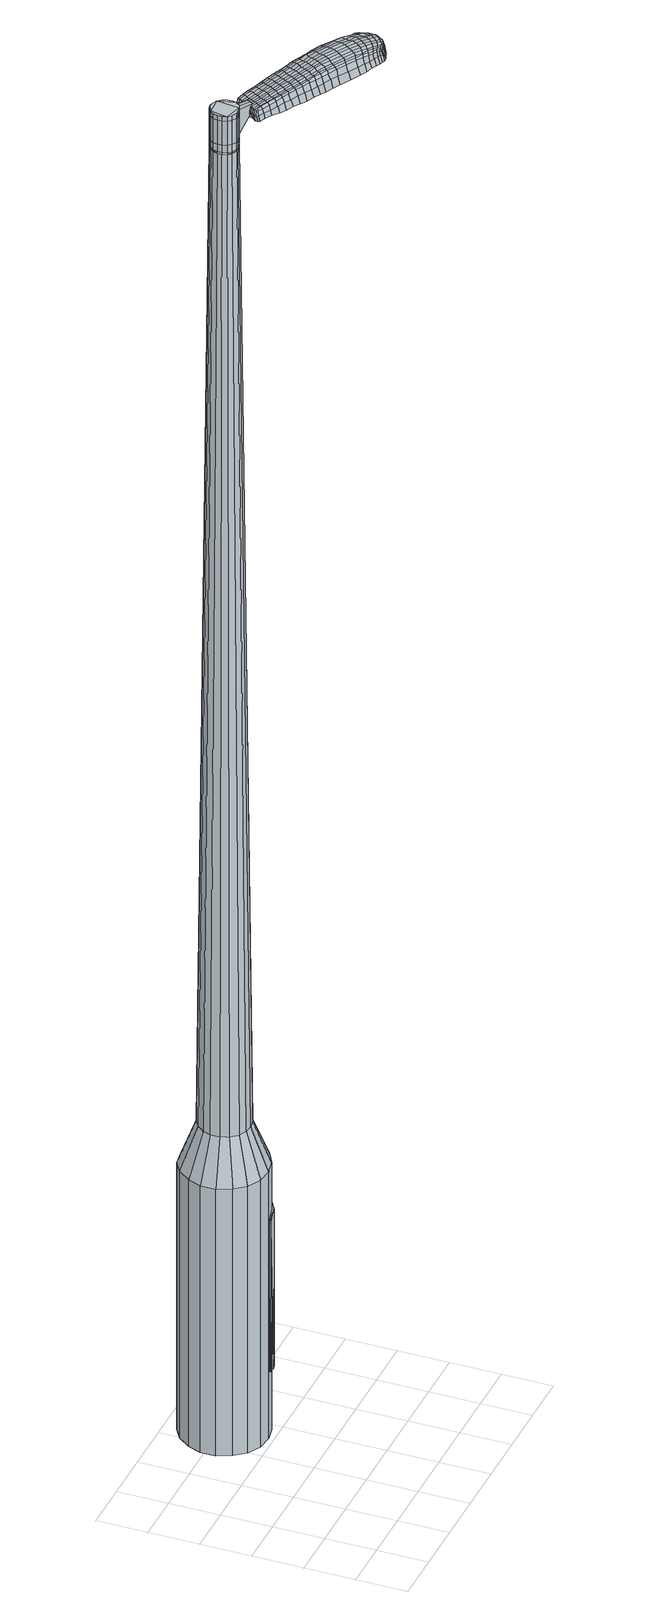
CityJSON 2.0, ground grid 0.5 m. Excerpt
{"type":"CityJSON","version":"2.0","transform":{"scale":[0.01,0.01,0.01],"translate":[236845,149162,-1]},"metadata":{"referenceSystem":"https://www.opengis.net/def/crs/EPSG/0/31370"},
"CityObjects":{
"object1":{"type":"GenericCityObject","attributes":{"cluster":274,"mean_distance_to_centroid":0.27,"new_centroid_x":236846.26,"new_centroid_y":149163.96,"mean_distance_to_camera":12.3,"H1":11.04,"H2":11.02,"Z_final":110.06,"cluster2":-1,"proj_x":236843.51,"proj_y":149168.98,"id_line":81438,"bearing_l":241.26,"distance":5.71,"orientation":"left","G_obj":331.26},"geometry":[{"type":"MultiSurface","lod":"2","boundaries":[[[0,1,2,3]],[[1,4,5,2]],[[4,6,7,5]],[[6,8,9,7]],[[8,10,11,9]],[[10,12,13,11]],[[12,14,15,13]],[[14,16,17,15]],[[16,18,19,17]],[[18,20,21,19]],[[20,22,23,21]],[[22,24,25,23]],[[24,26,27,25]],[[26,28,29,27]],[[28,30,31,29]],[[30,32,33,31]],[[32,34,35,33]],[[34,0,3,35]],[[36,37,38,39]],[[38,40,41,42]],[[41,43,42]],[[42,44,45,46]],[[45,47,46]],[[46,48,49,50]],[[49,51,50]],[[42,46,50,38]],[[50,52,39,38]],[[53,36,39]],[[2,5,7,35]],[[7,9,11,15]],[[11,13,15]],[[15,17,19,23]],[[19,21,23]],[[23,25,27,31]],[[27,29,31]],[[15,23,31,7]],[[31,33,35,7]],[[3,2,35]],[[1,0,54,55]],[[0,34,56,54]],[[34,32,57,56]],[[32,30,58,57]],[[30,28,59,58]],[[28,26,60,59]],[[26,24,61,60]],[[24,22,62,61]],[[22,20,63,62]],[[20,18,64,63]],[[18,16,65,64]],[[16,14,66,65]],[[14,12,67,66]],[[12,10,68,67]],[[10,8,69,68]],[[8,6,70,69]],[[6,4,71,70]],[[4,1,55,71]],[[55,54,72,73]],[[54,56,74,72]],[[56,57,75,74]],[[57,58,76,75]],[[58,59,77,76]],[[59,60,78,77]],[[60,61,79,78]],[[61,62,80,79]],[[62,63,81,80]],[[63,64,82,81]],[[64,65,83,82]],[[65,66,84,83]],[[66,67,85,84]],[[67,68,86,85]],[[68,69,87,86]],[[69,70,88,87]],[[70,71,89,88]],[[71,55,73,89]],[[90,91,92,93]],[[74,94,91,90]],[[95,96,94,74]],[[76,97,96,95]],[[98,99,97,76]],[[100,101,99,98]],[[102,103,101,100]],[[104,105,103,102]],[[81,106,105,104]],[[107,108,106,81]],[[83,109,108,107]],[[84,110,109,83]],[[111,112,110,84]],[[113,114,112,111]],[[115,116,114,113]],[[88,117,116,115]],[[118,119,117,88]],[[93,92,119,118]],[[120,121,122,123]],[[124,120,123,125]],[[126,124,125,127]],[[128,126,127,129]],[[130,128,129,131]],[[132,130,131,133]],[[134,132,133,135]],[[136,134,135,137]],[[138,136,137,139]],[[140,138,139,141]],[[142,140,141,143]],[[144,142,143,145]],[[146,144,145,147]],[[148,146,147,149]],[[150,148,149,151]],[[152,150,151,153]],[[73,72,90,93]],[[72,74,90]],[[75,95,74]],[[75,76,95]],[[77,98,76]],[[77,78,100,98]],[[78,79,102,100]],[[79,80,104,102]],[[80,81,104]],[[82,107,81]],[[82,83,107]],[[85,111,84]],[[85,86,113,111]],[[86,87,115,113]],[[87,88,115]],[[89,118,88]],[[89,73,93,118]],[[154,155,92,91]],[[155,156,119,92]],[[156,117,119]],[[157,116,117]],[[157,158,114,116]],[[158,159,112,114]],[[159,110,112]],[[160,108,109]],[[160,106,108]],[[161,105,106]],[[161,162,103,105]],[[162,163,101,103]],[[163,164,99,101]],[[164,97,99]],[[165,96,97]],[[165,94,96]],[[154,91,94]],[[39,52,152,166]],[[155,154,167,153]],[[53,39,166,121]],[[154,94,122,167]],[[36,53,121,120]],[[94,165,123,122]],[[37,36,120,124]],[[165,97,125,123]],[[38,37,124,126]],[[97,164,127,125]],[[40,38,126,128]],[[164,163,129,127]],[[41,40,128,130]],[[163,162,131,129]],[[43,41,130,132]],[[162,161,133,131]],[[42,43,132,134]],[[161,106,135,133]],[[44,42,134,136]],[[106,160,137,135]],[[45,44,136,138]],[[160,109,139,137]],[[47,45,138,140]],[[109,110,141,139]],[[46,47,140,142]],[[110,159,143,141]],[[48,46,142,144]],[[159,158,145,143]],[[49,48,144,146]],[[158,157,147,145]],[[51,49,146,148]],[[157,117,149,147]],[[50,51,148,150]],[[117,156,151,149]],[[52,50,150,152]],[[156,155,153,151]],[[152,153,168,169]],[[153,167,170,168]],[[167,122,171,170]],[[122,121,172,171]],[[121,166,173,172]],[[166,152,169,173]],[[174,175,176,177]],[[178,174,177,179]],[[174,178,180,181]],[[175,174,181,182]],[[183,184,185,186]],[[187,183,186,188]],[[183,187,189,190]],[[184,183,190,191]],[[192,193,194,195]],[[196,192,195,197]],[[192,196,198,199]],[[193,192,199,200]],[[201,202,203,204]],[[205,201,204,206]],[[201,205,207,208]],[[202,201,208,209]],[[210,211,212,213]],[[214,210,213,215]],[[210,214,216,217]],[[211,210,217,218]],[[219,220,221,222]],[[223,219,222,224]],[[219,223,225,226]],[[220,219,226,227]],[[228,229,230,231]],[[220,228,231,221]],[[228,220,227,232]],[[229,228,232,233]],[[234,235,236,237]],[[229,234,237,230]],[[234,229,233,238]],[[235,234,238,239]],[[240,178,179,241]],[[235,240,241,236]],[[240,235,239,242]],[[178,240,242,180]],[[243,244,245,246]],[[247,243,246,248]],[[243,247,249,250]],[[244,243,250,251]],[[252,253,254,255]],[[244,252,255,245]],[[252,244,251,256]],[[253,252,256,257]],[[258,259,260,261]],[[253,258,261,254]],[[258,253,257,262]],[[259,258,262,263]],[[264,265,266,267]],[[259,264,267,260]],[[264,259,263,268]],[[265,264,268,269]],[[270,175,182,271]],[[265,270,271,266]],[[270,265,269,272]],[[175,270,272,176]],[[273,274,275,276]],[[277,273,276,278]],[[273,277,279,280]],[[274,273,280,281]],[[282,283,284,285]],[[274,282,285,275]],[[282,274,281,286]],[[283,282,286,287]],[[288,289,290,291]],[[283,288,291,284]],[[288,283,287,292]],[[289,288,292,293]],[[294,187,188,295]],[[289,294,295,290]],[[294,289,293,296]],[[187,294,296,189]],[[297,298,299,300]],[[301,297,300,302]],[[297,301,303,304]],[[298,297,304,305]],[[306,307,308,309]],[[298,306,309,299]],[[306,298,305,310]],[[307,306,310,311]],[[312,313,314,315]],[[307,312,315,308]],[[312,307,311,316]],[[313,312,316,317]],[[318,319,320,321]],[[313,318,321,314]],[[318,313,317,322]],[[319,318,322,323]],[[324,184,191,325]],[[319,324,325,320]],[[324,319,323,326]],[[184,324,326,185]],[[327,213,212,328]],[[329,327,328,330]],[[327,329,331,332]],[[213,327,332,215]],[[333,329,330,334]],[[335,333,334,336]],[[333,335,337,338]],[[329,333,338,331]],[[339,335,336,340]],[[341,339,340,342]],[[339,341,343,344]],[[335,339,344,337]],[[345,341,342,346]],[[347,345,346,348]],[[345,347,349,350]],[[341,345,350,343]],[[351,347,348,352]],[[202,351,352,203]],[[351,202,209,353]],[[347,351,353,349]],[[354,355,200,199]],[[356,354,199,198]],[[354,356,357,358]],[[355,354,358,359]],[[360,361,359,358]],[[362,360,358,357]],[[360,362,363,364]],[[361,360,364,365]],[[366,367,365,364]],[[368,366,364,363]],[[366,368,369,370]],[[367,366,370,371]],[[372,373,371,370]],[[374,372,370,369]],[[372,374,207,205]],[[373,372,205,206]],[[375,376,377,378]],[[277,375,378,279]],[[375,277,278,379]],[[376,375,379,380]],[[381,196,197,382]],[[376,381,382,377]],[[381,376,380,383]],[[196,381,383,198]],[[384,385,386,387]],[[223,384,387,225]],[[384,223,224,388]],[[385,384,388,389]],[[390,391,392,393]],[[385,390,393,386]],[[390,385,389,394]],[[391,390,394,395]],[[396,193,200,397]],[[391,396,397,392]],[[396,391,395,398]],[[193,396,398,194]],[[399,400,401,402]],[[181,399,402,182]],[[399,181,180,403]],[[400,399,403,404]],[[405,406,407,408]],[[400,405,408,401]],[[405,400,404,409]],[[406,405,409,410]],[[411,204,203,412]],[[406,411,412,407]],[[411,406,410,413]],[[204,411,413,206]],[[414,415,416,417]],[[186,414,417,188]],[[414,186,185,418]],[[415,414,418,419]],[[420,208,207,421]],[[415,420,421,416]],[[420,415,419,422]],[[208,420,422,209]],[[423,424,425,426]],[[301,423,426,303]],[[423,301,302,427]],[[424,423,427,428]],[[429,214,215,430]],[[424,429,430,425]],[[429,424,428,431]],[[214,429,431,216]],[[432,433,434,435]],[[247,432,435,249]],[[432,247,248,436]],[[433,432,436,437]],[[438,439,440,441]],[[433,438,441,434]],[[438,433,437,442]],[[439,438,442,443]],[[444,211,218,445]],[[439,444,445,440]],[[444,439,443,446]],[[211,444,446,212]],[[447,448,437,436]],[[246,447,436,248]],[[447,246,245,449]],[[448,447,449,450]],[[451,452,443,442]],[[448,451,442,437]],[[451,448,450,453]],[[452,451,453,454]],[[455,328,212,446]],[[452,455,446,443]],[[455,452,454,456]],[[328,455,456,330]],[[457,458,459,460]],[[304,457,460,305]],[[457,304,303,426]],[[458,457,426,425]],[[461,332,331,462]],[[458,461,462,459]],[[461,458,425,430]],[[332,461,430,215]],[[463,464,450,449]],[[255,463,449,245]],[[463,255,254,465]],[[464,463,465,466]],[[467,468,454,453]],[[464,467,453,450]],[[467,464,466,469]],[[468,467,469,470]],[[471,334,330,456]],[[468,471,456,454]],[[471,468,470,472]],[[334,471,472,336]],[[473,474,475,476]],[[310,473,476,311]],[[473,310,305,460]],[[474,473,460,459]],[[477,338,337,478]],[[474,477,478,475]],[[477,474,459,462]],[[338,477,462,331]],[[479,480,466,465]],[[261,479,465,254]],[[479,261,260,481]],[[480,479,481,482]],[[483,484,470,469]],[[480,483,469,466]],[[483,480,482,485]],[[484,483,485,486]],[[487,340,336,472]],[[484,487,472,470]],[[487,484,486,488]],[[340,487,488,342]],[[489,490,491,492]],[[316,489,492,317]],[[489,316,311,476]],[[490,489,476,475]],[[493,344,343,494]],[[490,493,494,491]],[[493,490,475,478]],[[344,493,478,337]],[[495,496,482,481]],[[267,495,481,260]],[[495,267,266,497]],[[496,495,497,498]],[[499,500,486,485]],[[496,499,485,482]],[[499,496,498,501]],[[500,499,501,502]],[[503,346,342,488]],[[500,503,488,486]],[[503,500,502,504]],[[346,503,504,348]],[[505,506,507,508]],[[322,505,508,323]],[[505,322,317,492]],[[506,505,492,491]],[[509,350,349,510]],[[506,509,510,507]],[[509,506,491,494]],[[350,509,494,343]],[[511,512,498,497]],[[271,511,497,266]],[[511,271,182,402]],[[512,511,402,401]],[[513,514,502,501]],[[512,513,501,498]],[[513,512,401,408]],[[514,513,408,407]],[[515,352,348,504]],[[514,515,504,502]],[[515,514,407,412]],[[352,515,412,203]],[[516,517,419,418]],[[326,516,418,185]],[[516,326,323,508]],[[517,516,508,507]],[[518,353,209,422]],[[517,518,422,419]],[[518,517,507,510]],[[353,518,510,349]],[[519,520,380,379]],[[276,519,379,278]],[[519,276,275,521]],[[520,519,521,522]],[[523,356,198,383]],[[520,523,383,380]],[[523,520,522,524]],[[356,523,524,357]],[[525,526,527,528]],[[226,525,528,227]],[[525,226,225,387]],[[526,525,387,386]],[[529,530,531,532]],[[526,529,532,527]],[[529,526,386,393]],[[530,529,393,392]],[[533,355,359,534]],[[530,533,534,531]],[[533,530,392,397]],[[355,533,397,200]],[[535,536,522,521]],[[285,535,521,275]],[[535,285,284,537]],[[536,535,537,538]],[[539,362,357,524]],[[536,539,524,522]],[[539,536,538,540]],[[362,539,540,363]],[[541,542,543,544]],[[232,541,544,233]],[[541,232,227,528]],[[542,541,528,527]],[[545,546,547,548]],[[542,545,548,543]],[[545,542,527,532]],[[546,545,532,531]],[[549,361,365,550]],[[546,549,550,547]],[[549,546,531,534]],[[361,549,534,359]],[[551,552,538,537]],[[291,551,537,284]],[[551,291,290,553]],[[552,551,553,554]],[[555,368,363,540]],[[552,555,540,538]],[[555,552,554,556]],[[368,555,556,369]],[[557,558,559,560]],[[238,557,560,239]],[[557,238,233,544]],[[558,557,544,543]],[[561,562,563,564]],[[558,561,564,559]],[[561,558,543,548]],[[562,561,548,547]],[[565,367,371,566]],[[562,565,566,563]],[[565,562,547,550]],[[367,565,550,365]],[[567,568,554,553]],[[295,567,553,290]],[[567,295,188,417]],[[568,567,417,416]],[[569,374,369,556]],[[568,569,556,554]],[[569,568,416,421]],[[374,569,421,207]],[[570,571,404,403]],[[242,570,403,180]],[[570,242,239,560]],[[571,570,560,559]],[[572,573,410,409]],[[571,572,409,404]],[[572,571,559,564]],[[573,572,564,563]],[[574,373,206,413]],[[573,574,413,410]],[[574,573,563,566]],[[373,574,566,371]],[[575,576,577,578]],[[578,577,579,580]],[[581,579,577,582]],[[582,577,576,583]],[[584,585,586,587]],[[587,586,588,589]],[[590,588,586,591]],[[591,586,585,592]],[[593,594,595,596]],[[596,595,597,598]],[[599,597,595,600]],[[600,595,594,601]],[[602,603,604,605]],[[605,604,606,607]],[[608,606,604,609]],[[609,604,603,610]],[[611,612,613,614]],[[614,613,615,616]],[[617,615,613,618]],[[618,613,612,619]],[[620,621,622,623]],[[623,622,624,625]],[[626,624,622,627]],[[627,622,621,628]],[[629,630,631,632]],[[632,631,621,620]],[[628,621,631,633]],[[633,631,630,634]],[[635,636,637,638]],[[638,637,630,629]],[[634,630,637,639]],[[639,637,636,640]],[[580,579,641,642]],[[642,641,636,635]],[[640,636,641,643]],[[643,641,579,581]],[[644,645,646,647]],[[647,646,648,649]],[[650,648,646,651]],[[651,646,645,652]],[[653,654,655,656]],[[656,655,645,644]],[[652,645,655,657]],[[657,655,654,658]],[[659,660,661,662]],[[662,661,654,653]],[[658,654,661,663]],[[663,661,660,664]],[[665,666,667,668]],[[668,667,660,659]],[[664,660,667,669]],[[669,667,666,670]],[[583,576,671,672]],[[672,671,666,665]],[[670,666,671,673]],[[673,671,576,575]],[[674,675,676,677]],[[677,676,678,679]],[[680,678,676,681]],[[681,676,675,682]],[[683,684,685,686]],[[686,685,675,674]],[[682,675,685,687]],[[687,685,684,688]],[[689,690,691,692]],[[692,691,684,683]],[[688,684,691,693]],[[693,691,690,694]],[[589,588,695,696]],[[696,695,690,689]],[[694,690,695,697]],[[697,695,588,590]],[[698,699,700,701]],[[701,700,702,703]],[[704,702,700,705]],[[705,700,699,706]],[[707,708,709,710]],[[710,709,699,698]],[[706,699,709,711]],[[711,709,708,712]],[[713,714,715,716]],[[716,715,708,707]],[[712,708,715,717]],[[717,715,714,718]],[[719,720,721,722]],[[722,721,714,713]],[[718,714,721,723]],[[723,721,720,724]],[[592,585,725,726]],[[726,725,720,719]],[[724,720,725,727]],[[727,725,585,584]],[[611,614,728,729]],[[729,728,730,731]],[[732,730,728,172]],[[172,728,614,616]],[[731,730,733,734]],[[734,733,735,736]],[[737,735,733,738]],[[738,733,730,732]],[[736,735,739,740]],[[740,739,741,742]],[[743,741,739,744]],[[744,739,735,737]],[[742,741,745,746]],[[746,745,747,748]],[[749,747,745,750]],[[750,745,741,743]],[[748,747,751,752]],[[752,751,603,602]],[[610,603,751,753]],[[753,751,747,749]],[[601,754,755,600]],[[600,755,756,599]],[[757,756,755,758]],[[758,755,754,759]],[[759,760,761,758]],[[758,761,762,757]],[[763,762,761,764]],[[764,761,760,765]],[[765,766,767,764]],[[764,767,768,763]],[[769,768,767,770]],[[770,767,766,771]],[[771,772,773,770]],[[770,773,774,769]],[[608,774,773,606]],[[606,773,772,607]],[[775,776,777,778]],[[778,777,678,680]],[[679,678,777,779]],[[779,777,776,780]],[[598,597,781,782]],[[782,781,776,775]],[[780,776,781,783]],[[783,781,597,599]],[[784,785,786,787]],[[787,786,624,626]],[[625,624,786,788]],[[788,786,785,789]],[[790,791,792,793]],[[793,792,785,784]],[[789,785,792,794]],[[794,792,791,795]],[[601,594,796,797]],[[797,796,791,790]],[[795,791,796,798]],[[798,796,594,593]],[[799,800,801,802]],[[802,801,582,583]],[[581,582,801,803]],[[803,801,800,804]],[[805,806,807,808]],[[808,807,800,799]],[[804,800,807,809]],[[809,807,806,810]],[[602,605,811,812]],[[812,811,806,805]],[[810,806,811,813]],[[813,811,605,607]],[[814,815,816,817]],[[817,816,587,589]],[[584,587,816,818]],[[818,816,815,819]],[[608,609,820,821]],[[821,820,815,814]],[[819,815,820,822]],[[822,820,609,610]],[[823,824,702,825]],[[825,702,704]],[[703,702,824,826]],[[616,615,827,828]],[[828,827,824,823]],[[826,824,827,829]],[[829,827,615,617]],[[830,831,832,833]],[[833,832,648,650]],[[649,648,832,834]],[[834,832,831,835]],[[836,837,838,839]],[[839,838,831,830]],[[835,831,838,840]],[[840,838,837,841]],[[619,612,842,843]],[[843,842,837,836]],[[841,837,842,844]],[[844,842,612,611]],[[835,845,846,834]],[[834,846,647,649]],[[644,647,846,847]],[[847,846,845,848]],[[841,849,850,840]],[[840,850,845,835]],[[848,845,850,851]],[[851,850,849,852]],[[611,729,853,844]],[[844,853,849,841]],[[852,849,853,854]],[[854,853,729,731]],[[855,856,857]],[[857,856,705,706]],[[704,705,856,825]],[[825,856,855,823]],[[732,172,858,859]],[[859,858,855,857]],[[823,855,858,828]],[[828,858,172,616]],[[848,860,847]],[[847,860,656,644]],[[653,656,860,861]],[[861,860,862]],[[852,863,864,851]],[[851,864,860,848]],[[862,860,864,865]],[[865,864,863,866]],[[731,734,867,854]],[[854,867,863,852]],[[866,863,867,868]],[[868,867,734,736]],[[869,870,871,872]],[[872,871,711,712]],[[706,711,871,857]],[[871,870,857]],[[737,738,873,874]],[[874,873,870,869]],[[857,870,873,859]],[[859,873,738,732]],[[862,875,876,861]],[[861,876,662,653]],[[659,662,876,877]],[[877,876,875,878]],[[866,879,880,865]],[[865,880,875,862]],[[878,875,880,881]],[[881,880,879,882]],[[736,740,883,868]],[[868,883,879,866]],[[882,879,883,884]],[[884,883,740,742]],[[885,886,887,888]],[[888,887,717,718]],[[712,717,887,872]],[[872,887,886,869]],[[743,744,889,890]],[[890,889,886,885]],[[869,886,889,874]],[[874,889,744,737]],[[878,891,892,877]],[[877,892,668,659]],[[665,668,892,893]],[[893,892,891,894]],[[882,895,896,881]],[[881,896,891,878]],[[894,891,896,897]],[[897,896,895,898]],[[742,746,899,884]],[[884,899,895,882]],[[898,895,899,900]],[[900,899,746,748]],[[901,902,903,904]],[[904,903,723,724]],[[718,723,903,888]],[[888,903,902,885]],[[749,750,905,906]],[[906,905,902,901]],[[885,902,905,890]],[[890,905,750,743]],[[894,907,908,893]],[[893,908,672,665]],[[583,672,908,802]],[[802,908,907,799]],[[898,909,910,897]],[[897,910,907,894]],[[799,907,910,808]],[[808,910,909,805]],[[748,752,911,900]],[[900,911,909,898]],[[805,909,911,812]],[[812,911,752,602]],[[819,912,913,818]],[[818,913,727,584]],[[724,727,913,904]],[[904,913,912,901]],[[610,753,914,822]],[[822,914,912,819]],[[901,912,914,906]],[[906,914,753,749]],[[780,915,916,779]],[[779,916,677,679]],[[674,677,916,917]],[[917,916,915,918]],[[599,756,919,783]],[[783,919,915,780]],[[918,915,919,920]],[[920,919,756,757]],[[921,922,923,924]],[[924,923,627,628]],[[626,627,923,787]],[[787,923,922,784]],[[925,926,927,928]],[[928,927,922,921]],[[784,922,927,793]],[[793,927,926,790]],[[759,754,929,930]],[[930,929,926,925]],[[790,926,929,797]],[[797,929,754,601]],[[918,931,932,917]],[[917,932,686,674]],[[683,686,932,933]],[[933,932,931,934]],[[757,762,935,920]],[[920,935,931,918]],[[934,931,935,936]],[[936,935,762,763]],[[937,938,939,940]],[[940,939,633,634]],[[628,633,939,924]],[[924,939,938,921]],[[941,942,943,944]],[[944,943,938,937]],[[921,938,943,928]],[[928,943,942,925]],[[765,760,945,946]],[[946,945,942,941]],[[925,942,945,930]],[[930,945,760,759]],[[934,947,948,933]],[[933,948,692,683]],[[689,692,948,949]],[[949,948,947,950]],[[763,768,951,936]],[[936,951,947,934]],[[950,947,951,952]],[[952,951,768,769]],[[953,954,955,956]],[[956,955,639,640]],[[634,639,955,940]],[[940,955,954,937]],[[957,958,959,960]],[[960,959,954,953]],[[937,954,959,944]],[[944,959,958,941]],[[771,766,961,962]],[[962,961,958,957]],[[941,958,961,946]],[[946,961,766,765]],[[950,963,964,949]],[[949,964,696,689]],[[589,696,964,817]],[[817,964,963,814]],[[769,774,965,952]],[[952,965,963,950]],[[814,963,965,821]],[[821,965,774,608]],[[804,966,967,803]],[[803,967,643,581]],[[640,643,967,956]],[[956,967,966,953]],[[810,968,969,809]],[[809,969,966,804]],[[953,966,969,960]],[[960,969,968,957]],[[607,772,970,813]],[[813,970,968,810]],[[957,968,970,962]],[[962,970,772,771]],[[575,578,177,176]],[[578,580,179,177]],[[590,591,190,189]],[[591,592,191,190]],[[593,596,195,194]],[[596,598,197,195]],[[617,618,217,216]],[[618,619,218,217]],[[620,623,222,221]],[[623,625,224,222]],[[629,632,231,230]],[[632,620,221,231]],[[635,638,237,236]],[[638,629,230,237]],[[580,642,241,179]],[[642,635,236,241]],[[650,651,250,249]],[[651,652,251,250]],[[652,657,256,251]],[[657,658,257,256]],[[658,663,262,257]],[[663,664,263,262]],[[664,669,268,263]],[[669,670,269,268]],[[670,673,272,269]],[[673,575,176,272]],[[680,681,280,279]],[[681,682,281,280]],[[682,687,286,281]],[[687,688,287,286]],[[688,693,292,287]],[[693,694,293,292]],[[694,697,296,293]],[[697,590,189,296]],[[698,701,300,299]],[[701,703,302,300]],[[707,710,309,308]],[[710,698,299,309]],[[713,716,315,314]],[[716,707,308,315]],[[719,722,321,320]],[[722,713,314,321]],[[592,726,325,191]],[[726,719,320,325]],[[775,778,378,377]],[[778,680,279,378]],[[598,782,382,197]],[[782,775,377,382]],[[625,788,388,224]],[[788,789,389,388]],[[789,794,394,389]],[[794,795,395,394]],[[795,798,398,395]],[[798,593,194,398]],[[703,427,302]],[[703,826,428,427]],[[826,829,431,428]],[[829,617,216,431]],[[830,833,435,434]],[[833,650,249,435]],[[836,839,441,440]],[[839,830,434,441]],[[619,843,445,218]],[[843,836,440,445]],[[971,972,973,974]],[[975,976,974,973]],[[977,978,979,980]],[[981,982,983,984]],[[972,985,986,973]],[[987,975,973,986]],[[988,977,980,989]],[[990,991,982,981]],[[985,992,993,986]],[[993,994,987,986]],[[995,988,989,996]],[[997,991,990,998]],[[992,999,1000,993]],[[1000,1001,994,993]],[[1002,995,996,1003]],[[1004,997,998,1005]],[[1006,1007,1008,1009]],[[1010,1011,1007,1006]],[[1010,1012,1013,1011]],[[1012,1014,1015,1013]],[[1016,1017,1018,1019]],[[1020,1021,1017,1016]],[[1022,1023,1021,1020]],[[1024,1025,1023,1022]],[[1019,1008,1007,1016]],[[1016,1007,1011,1020]],[[1011,1013,1022,1020]],[[1013,1015,1024,1022]],[[980,979,976,975]],[[989,980,975,987]],[[994,996,989,987]],[[1001,1003,996,994]],[[981,984,978,977]],[[990,981,977,988]],[[998,990,988,995]],[[1005,998,995,1002]],[[982,1006,1009,983]],[[991,1010,1006,982]],[[1012,1010,991,997]],[[1014,1012,997,1004]],[[1026,1027,1028,1029]],[[1028,1030,1031,1032]],[[1028,1032,1033,1034]],[[1028,1034,1029]],[[1035,1026,1029,1036]],[[1037,1036,1029,1038]],[[1039,1038,1029]],[[1040,1028,1027,1041]],[[1042,1040,1041,1043]],[[1044,1042,1043,1045]],[[1046,1044,1045,1047]],[[1048,1046,1047,1049]],[[1049,1050,1051,1052]],[[1049,1052,1053,1054]],[[1049,1054,1055,1056]],[[1055,1057,1058,1059]],[[1055,1059,1060,1061]],[[1055,1061,1056]],[[1049,1056,1048]],[[1062,1063,1027,1026]],[[1064,1065,1030,1028]],[[1066,1067,1039,1029]],[[1063,1068,1041,1027]],[[1069,1064,1028,1040]],[[1068,1070,1043,1041]],[[1071,1069,1040,1042]],[[1070,1072,1045,1043]],[[1073,1071,1042,1044]],[[1072,1074,1047,1045]],[[1075,1073,1044,1046]],[[1074,1076,1049,1047]],[[1077,1075,1046,1048]],[[1076,1078,1050,1049]],[[1079,1080,1057,1055]],[[1081,1077,1048,1056]],[[1051,1050,1078,1082]],[[1052,1051,1082,1083]],[[1053,1052,1083,1084]],[[1054,1053,1084,1085]],[[1055,1054,1085,1079]],[[1086,1062,1026,1035]],[[1087,1086,1035,1036]],[[1088,1087,1036,1037]],[[1089,1088,1037,1038]],[[1067,1089,1038,1039]],[[1031,1030,1065,1090]],[[1058,1057,1080,1091]],[[1032,1031,1090,1092]],[[1033,1032,1092,1093]],[[1034,1033,1093,1094]],[[1029,1034,1094,1066]],[[1059,1058,1091,1095]],[[1060,1059,1095,1096]],[[1061,1060,1096,1097]],[[1056,1061,1097,1081]]]}]}
},
"vertices":[
[165,177,384],[156,165,384],[156,165,96],[165,177,96],[143,158,384],[143,158,96],[129,155,384],[129,155,96],[114,157,384],[114,157,96],[101,164,384],[101,164,96],[92,175,384],[92,175,96],[86,189,384],[86,189,96],[86,204,384],[86,204,96],[91,217,384],[91,217,96],[100,229,384],[100,229,96],[112,237,384],[112,237,96],[127,239,384],[127,239,96],[141,237,384],[141,237,96],[154,230,384],[154,230,96],[164,219,384],[164,219,96],[169,205,384],[169,205,96],[170,191,384],[170,191,96],[141,200,1524],[139,204,1524],[136,208,1524],[140,191,1524],[132,210,1524],[128,211,1524],[119,207,1524],[123,210,1524],[116,204,1524],[115,199,1524],[116,190,1524],[115,195,1524],[119,187,1524],[124,184,1524],[133,185,1524],[128,184,1524],[137,187,1524],[141,195,1524],[150,185,429],[144,178,429],[153,193,429],[153,202,429],[149,210,429],[144,217,429],[136,221,429],[127,222,429],[119,221,429],[111,216,429],[106,209,429],[103,201,429],[103,192,429],[106,184,429],[112,177,429],[120,173,429],[128,172,429],[137,174,429],[140,191,1483],[137,187,1483],[141,195,1483],[141,200,1483],[139,204,1483],[136,208,1483],[132,210,1483],[128,211,1483],[123,210,1483],[119,207,1483],[116,204,1483],[115,199,1483],[115,195,1483],[116,190,1483],[119,187,1483],[124,184,1483],[128,184,1483],[133,185,1483],[139,191,1483],[139,191,1485],[136,187,1485],[136,187,1483],[141,195,1485],[140,200,1483],[140,200,1485],[139,204,1485],[136,207,1483],[136,207,1485],[132,209,1483],[132,209,1485],[128,210,1483],[128,210,1485],[123,209,1483],[123,209,1485],[119,207,1485],[117,203,1483],[117,203,1485],[115,199,1485],[115,195,1485],[117,190,1483],[117,190,1485],[120,187,1483],[120,187,1485],[124,185,1483],[124,185,1485],[128,184,1485],[132,185,1483],[132,185,1485],[141,200,1519],[141,195,1519],[141,195,1493],[141,200,1493],[139,204,1519],[139,204,1493],[136,208,1519],[136,208,1493],[132,210,1519],[132,210,1493],[128,211,1519],[128,211,1493],[123,210,1519],[123,210,1493],[119,207,1519],[119,207,1493],[116,204,1519],[116,204,1493],[115,199,1519],[115,199,1493],[115,195,1519],[115,195,1493],[116,190,1519],[116,190,1493],[119,187,1519],[119,187,1493],[124,184,1519],[124,184,1493],[128,184,1519],[128,184,1493],[133,185,1519],[133,185,1493],[137,187,1519],[137,187,1493],[140,191,1485],[137,187,1485],[133,185,1485],[124,184,1485],[119,187,1485],[116,190,1485],[116,204,1485],[123,210,1485],[128,211,1485],[132,210,1485],[136,208,1485],[141,200,1485],[140,191,1519],[140,191,1493],[154,179,1513],[154,179,1518],[156,182,1513],[158,185,1513],[158,185,1518],[156,182,1518],[212,129,1519],[205,133,1518],[206,131,1509],[212,127,1510],[219,125,1519],[219,123,1510],[219,126,1526],[211,131,1525],[205,134,1525],[230,163,1519],[224,166,1518],[222,165,1525],[229,162,1525],[238,159,1519],[236,158,1526],[240,159,1510],[232,163,1510],[226,166,1509],[286,112,1519],[284,109,1519],[285,108,1513],[287,112,1513],[287,116,1519],[288,116,1513],[286,117,1524],[285,113,1524],[283,110,1524],[221,148,1530],[215,151,1529],[213,148,1529],[220,145,1530],[229,143,1531],[228,140,1531],[231,147,1530],[223,151,1530],[216,154,1529],[150,186,1512],[149,184,1512],[150,183,1517],[151,185,1517],[152,189,1512],[153,188,1517],[153,189,1506],[151,186,1506],[150,183,1506],[264,102,1519],[261,103,1519],[261,101,1512],[264,100,1512],[267,101,1518],[267,99,1512],[266,102,1522],[265,103,1523],[261,104,1524],[257,105,1519],[251,107,1519],[252,105,1512],[257,103,1512],[257,106,1524],[252,108,1525],[246,110,1519],[239,113,1519],[240,111,1511],[246,108,1511],[246,111,1526],[239,115,1526],[229,119,1519],[230,117,1510],[229,121,1526],[149,168,1513],[155,164,1513],[155,165,1518],[149,169,1517],[144,171,1512],[146,172,1516],[145,170,1506],[149,167,1507],[156,163,1507],[162,160,1514],[168,156,1515],[168,158,1520],[162,161,1519],[162,158,1507],[168,154,1507],[174,152,1515],[181,148,1516],[181,150,1522],[174,154,1521],[175,150,1508],[181,146,1508],[187,144,1517],[193,140,1517],[193,142,1524],[187,146,1523],[187,142,1508],[194,138,1509],[199,136,1518],[199,138,1524],[200,134,1509],[282,133,1519],[279,135,1519],[278,134,1524],[281,132,1523],[284,131,1518],[283,130,1522],[285,132,1512],[283,133,1512],[281,135,1512],[275,137,1519],[271,140,1519],[269,140,1525],[274,136,1524],[277,138,1512],[272,141,1512],[265,144,1519],[259,148,1519],[257,147,1526],[264,143,1526],[267,144,1511],[260,148,1511],[248,153,1519],[247,152,1526],[250,154,1510],[164,195,1513],[170,191,1513],[172,192,1507],[165,195,1507],[158,197,1512],[160,197,1506],[159,196,1516],[163,194,1517],[169,191,1518],[177,188,1514],[184,185,1515],[186,186,1507],[179,189,1507],[176,187,1519],[183,184,1520],[191,182,1515],[198,178,1516],[199,179,1508],[192,182,1508],[189,181,1521],[196,178,1522],[204,175,1517],[211,172,1517],[213,173,1509],[206,176,1508],[203,174,1523],[209,171,1524],[217,169,1518],[219,170,1509],[216,168,1524],[156,183,1519],[155,181,1519],[163,179,1520],[161,177,1520],[164,182,1520],[157,185,1519],[169,176,1522],[168,173,1522],[176,172,1523],[174,170,1523],[177,175,1523],[171,178,1521],[182,169,1524],[181,166,1524],[189,165,1525],[187,163,1525],[190,168,1525],[184,171,1524],[195,162,1526],[194,159,1526],[202,158,1527],[200,155,1527],[203,161,1527],[197,165,1526],[208,155,1528],[207,152,1528],[210,158,1528],[282,114,1527],[280,111,1527],[283,118,1526],[279,120,1527],[278,116,1528],[276,113,1528],[273,119,1529],[271,116,1529],[274,123,1528],[268,127,1530],[266,123,1530],[264,120,1530],[260,127,1531],[258,123,1531],[261,130,1530],[253,135,1531],[252,131,1531],[250,128,1531],[241,137,1531],[239,134,1531],[242,141,1531],[285,129,1518],[286,126,1519],[287,126,1513],[287,130,1513],[284,129,1523],[285,126,1523],[287,121,1519],[288,121,1513],[286,122,1524],[269,101,1518],[272,101,1518],[271,102,1523],[268,102,1523],[269,99,1513],[272,100,1513],[275,102,1519],[279,104,1519],[278,105,1524],[274,103,1523],[276,101,1513],[279,103,1513],[282,106,1519],[281,107,1524],[283,105,1513],[212,132,1528],[213,134,1528],[207,138,1528],[206,136,1527],[219,128,1528],[221,129,1529],[215,136,1529],[216,139,1530],[210,143,1529],[208,140,1528],[222,132,1529],[224,134,1530],[218,142,1530],[212,145,1529],[226,137,1531],[228,160,1528],[227,158,1529],[235,154,1529],[236,157,1528],[221,164,1527],[220,162,1528],[225,155,1529],[233,151,1530],[218,158,1528],[156,197,1512],[155,195,1512],[156,194,1517],[157,196,1517],[157,197,1506],[156,195,1506],[154,192,1512],[154,191,1517],[155,192,1506],[143,173,1512],[144,175,1512],[144,174,1506],[144,172,1506],[145,173,1517],[145,175,1517],[145,177,1512],[146,179,1512],[147,178,1506],[146,176,1506],[146,177,1517],[148,179,1517],[148,181,1512],[148,181,1506],[149,181,1517],[149,171,1519],[150,172,1519],[156,167,1520],[156,168,1520],[151,174,1519],[152,176,1519],[158,170,1520],[159,172,1520],[154,178,1519],[160,175,1520],[162,193,1519],[161,191,1519],[167,188,1520],[168,190,1520],[159,188,1519],[166,185,1520],[162,163,1521],[163,164,1521],[168,159,1522],[169,160,1522],[164,166,1521],[165,169,1521],[170,163,1522],[172,165,1523],[167,171,1522],[173,167,1523],[175,186,1521],[174,185,1521],[181,181,1522],[182,183,1522],[172,182,1521],[179,178,1522],[175,155,1523],[176,157,1523],[181,151,1524],[182,153,1524],[177,159,1523],[178,161,1524],[183,155,1525],[185,157,1525],[180,164,1524],[186,160,1525],[189,180,1523],[187,178,1523],[194,175,1524],[195,177,1524],[186,175,1524],[192,171,1525],[187,147,1525],[188,149,1525],[194,143,1526],[194,145,1526],[189,151,1526],[191,154,1526],[196,147,1527],[197,150,1527],[192,156,1526],[199,153,1527],[202,173,1525],[201,171,1525],[207,168,1526],[208,170,1526],[199,168,1526],[205,165,1527],[200,140,1527],[201,141,1527],[202,144,1527],[204,146,1528],[205,149,1528],[215,167,1527],[214,165,1527],[212,161,1528],[282,130,1525],[283,127,1525],[279,132,1526],[279,129,1526],[283,123,1526],[280,125,1527],[266,103,1525],[269,104,1525],[265,105,1526],[263,105,1525],[272,104,1525],[275,106,1526],[271,108,1527],[268,106,1526],[278,108,1526],[274,110,1527],[274,135,1526],[275,132,1527],[269,138,1527],[269,136,1528],[275,128,1528],[269,131,1529],[258,107,1526],[260,107,1527],[255,110,1528],[253,109,1527],[263,109,1527],[266,111,1528],[260,114,1529],[257,112,1528],[269,113,1528],[262,117,1530],[264,141,1528],[264,139,1529],[257,145,1528],[256,143,1529],[263,135,1529],[255,139,1530],[247,112,1528],[249,113,1528],[242,117,1529],[240,116,1528],[251,115,1529],[254,117,1530],[246,122,1530],[244,119,1530],[256,120,1530],[248,125,1531],[246,151,1529],[245,149,1529],[244,145,1530],[230,122,1528],[231,123,1529],[233,125,1530],[235,128,1530],[237,131,1531],[207,132,1509],[207,134,1518],[213,131,1518],[213,129,1509],[220,126,1519],[220,124,1510],[220,128,1525],[213,132,1525],[206,136,1525],[222,163,1525],[223,164,1518],[229,161,1518],[228,160,1525],[237,157,1519],[236,156,1525],[239,158,1510],[231,162,1509],[225,165,1509],[283,110,1513],[283,110,1519],[284,113,1519],[285,112,1513],[285,116,1519],[286,116,1513],[284,117,1524],[283,114,1524],[281,111,1524],[214,148,1528],[215,151,1528],[221,147,1529],[220,145,1529],[229,143,1529],[228,140,1529],[231,146,1529],[223,150,1529],[217,154,1528],[152,182,1516],[151,183,1512],[152,185,1512],[153,185,1516],[154,188,1512],[154,187,1516],[155,187,1506],[153,185,1506],[152,182,1506],[262,103,1512],[262,105,1519],[265,104,1518],[265,102,1512],[267,103,1518],[267,102,1512],[267,104,1522],[265,105,1523],[262,106,1523],[253,107,1512],[252,109,1519],[257,107,1519],[258,105,1512],[258,108,1524],[252,110,1525],[241,113,1511],[240,115,1519],[247,111,1519],[247,110,1511],[247,113,1525],[240,117,1526],[230,121,1519],[231,119,1510],[230,122,1526],[156,167,1518],[156,166,1513],[150,170,1513],[150,171,1517],[146,173,1512],[147,173,1515],[146,171,1506],[150,168,1506],[157,164,1507],[169,159,1520],[169,158,1514],[163,162,1514],[163,163,1519],[163,160,1507],[169,156,1507],[182,151,1522],[182,150,1516],[175,154,1515],[175,155,1521],[176,152,1508],[182,148,1508],[194,144,1523],[194,142,1517],[188,146,1516],[188,147,1522],[188,144,1508],[195,140,1508],[200,138,1517],[200,140,1524],[201,136,1509],[277,132,1523],[278,133,1519],[281,131,1518],[280,130,1523],[282,130,1518],[281,129,1522],[284,130,1512],[282,132,1512],[280,134,1512],[268,138,1525],[269,139,1519],[274,136,1519],[273,135,1524],[276,136,1512],[271,140,1512],[256,145,1526],[258,146,1519],[264,142,1519],[263,141,1525],[266,143,1511],[259,147,1511],[247,151,1519],[246,151,1526],[249,152,1510],[171,190,1507],[170,190,1513],[163,193,1513],[164,193,1506],[158,195,1512],[159,195,1506],[159,194,1515],[162,192,1517],[169,189,1518],[185,184,1507],[183,183,1514],[177,186,1514],[178,187,1507],[175,186,1519],[182,182,1520],[198,177,1508],[197,177,1516],[190,180,1515],[192,181,1508],[189,179,1521],[195,176,1522],[212,171,1508],[210,170,1517],[203,173,1516],[205,174,1508],[202,173,1522],[209,169,1523],[217,167,1517],[218,168,1509],[215,166,1524],[157,182,1518],[156,180,1518],[163,179,1519],[162,177,1519],[165,182,1519],[170,175,1520],[168,173,1520],[176,172,1521],[175,170,1521],[178,175,1521],[171,178,1520],[183,168,1523],[181,166,1523],[189,165,1524],[188,162,1524],[191,168,1524],[184,171,1523],[196,161,1525],[194,159,1525],[202,158,1526],[201,155,1526],[204,161,1526],[197,164,1525],[209,154,1527],[207,152,1527],[210,157,1527],[279,112,1526],[281,115,1526],[282,118,1525],[278,120,1526],[277,117,1526],[276,114,1526],[270,117,1528],[272,120,1528],[273,123,1527],[267,127,1528],[266,123,1529],[264,120,1529],[258,123,1530],[259,127,1530],[261,130,1529],[253,134,1530],[252,131,1530],[250,128,1530],[239,134,1530],[241,137,1530],[242,140,1530],[285,126,1513],[284,126,1518],[283,128,1518],[285,129,1512],[282,128,1523],[283,126,1523],[285,121,1519],[286,121,1513],[284,122,1523],[270,104,1523],[271,103,1518],[269,103,1518],[268,104,1523],[269,102,1512],[271,102,1512],[276,106,1523],[278,106,1519],[274,104,1519],[273,105,1523],[275,103,1513],[278,105,1513],[280,108,1519],[279,108,1524],[281,107,1513],[208,138,1527],[214,134,1527],[213,133,1527],[207,137,1526],[220,129,1527],[221,130,1528],[211,143,1528],[217,139,1528],[215,136,1528],[209,140,1527],[223,132,1528],[224,135,1529],[218,142,1529],[212,145,1528],[226,137,1529],[234,154,1528],[227,158,1527],[227,159,1527],[235,155,1527],[221,162,1526],[220,161,1527],[225,154,1528],[233,150,1528],[219,158,1527],[158,193,1516],[157,194,1512],[158,194,1516],[158,194,1506],[156,191,1512],[156,190,1516],[157,191,1506],[146,173,1506],[146,174,1512],[145,173,1512],[146,172,1506],[147,173,1516],[147,174,1516],[149,177,1506],[148,178,1512],[147,176,1512],[148,175,1506],[148,176,1516],[149,178,1516],[150,180,1512],[150,180,1506],[151,180,1516],[151,172,1518],[151,171,1518],[157,167,1519],[157,168,1519],[153,176,1518],[152,174,1518],[158,170,1519],[159,172,1519],[154,178,1518],[161,175,1519],[162,191,1518],[162,192,1518],[168,188,1519],[160,188,1518],[166,185,1519],[163,164,1520],[169,160,1521],[170,160,1521],[166,169,1520],[165,166,1520],[171,162,1521],[172,165,1521],[167,171,1520],[174,167,1521],[181,181,1521],[175,184,1520],[175,185,1520],[182,182,1521],[173,181,1520],[180,178,1521],[176,157,1522],[176,156,1522],[182,152,1523],[183,153,1523],[179,161,1522],[177,159,1522],[184,155,1523],[185,157,1524],[180,164,1523],[187,160,1524],[194,174,1523],[188,177,1522],[188,178,1522],[195,175,1523],[186,174,1522],[193,171,1523],[189,149,1524],[188,148,1524],[195,144,1525],[195,145,1525],[192,154,1525],[190,151,1524],[196,147,1525],[198,150,1526],[193,156,1525],[199,153,1526],[208,167,1525],[201,171,1524],[202,172,1524],[208,169,1525],[199,168,1524],[206,164,1525],[201,142,1526],[201,141,1526],[204,146,1527],[203,144,1526],[206,149,1527],[214,164,1526],[215,166,1526],[212,161,1526],[281,127,1524],[280,129,1524],[277,131,1525],[278,129,1525],[282,123,1525],[279,125,1525],[265,106,1525],[268,105,1524],[266,105,1524],[263,106,1525],[271,109,1526],[274,107,1525],[271,106,1524],[268,107,1525],[277,109,1525],[274,111,1526],[274,132,1526],[273,134,1526],[268,137,1526],[268,135,1527],[274,128,1526],[268,131,1527],[255,111,1527],[260,109,1526],[258,108,1526],[253,111,1526],[260,115,1528],[266,112,1527],[263,110,1526],[257,113,1527],[268,114,1527],[262,117,1528],[263,138,1527],[263,140,1527],[256,144,1527],[256,142,1528],[262,134,1528],[255,139,1529],[242,118,1528],[249,114,1527],[248,114,1527],[241,117,1527],[246,122,1529],[254,118,1529],[251,116,1528],[244,120,1528],[256,121,1529],[248,125,1530],[245,148,1528],[246,150,1528],[244,144,1529],[232,124,1528],[231,123,1528],[235,128,1529],[233,126,1529],[237,131,1530],[146,172,1508],[149,177,1508],[177,161,1509],[173,154,1509],[196,150,1510],[191,142,1510],[230,130,1512],[226,122,1512],[210,131,1511],[214,139,1511],[246,121,1513],[258,115,1514],[254,108,1514],[241,113,1513],[152,183,1508],[181,168,1509],[200,157,1510],[234,138,1512],[219,147,1511],[250,130,1513],[262,123,1514],[156,189,1508],[185,175,1509],[204,165,1510],[239,146,1512],[223,155,1511],[266,131,1514],[255,138,1513],[159,195,1508],[188,182,1509],[208,172,1510],[243,155,1512],[228,163,1511],[271,139,1514],[259,146,1513],[270,109,1514],[275,108,1514],[271,102,1514],[266,102,1514],[274,117,1514],[278,114,1514],[278,124,1514],[281,121,1514],[282,131,1514],[285,127,1514],[280,108,1515],[284,110,1515],[284,109,1515],[278,104,1515],[282,112,1515],[285,111,1515],[284,116,1515],[285,112,1515],[286,120,1515],[286,113,1515],[163,222,334],[166,219,334],[166,219,165],[156,230,171],[163,222,165],[161,225,165],[159,227,166],[157,229,167],[157,230,169],[161,225,334],[159,227,333],[157,229,332],[157,230,331],[156,230,328],[171,205,165],[171,205,334],[171,190,165],[171,190,334],[166,176,165],[166,176,334],[157,164,165],[157,164,334],[144,156,165],[144,156,334],[140,155,334],[136,155,334],[133,154,333],[131,154,332],[130,153,331],[130,153,328],[140,155,165],[130,153,171],[130,153,169],[131,154,167],[133,154,166],[136,155,165],[161,220,334],[163,217,334],[163,217,165],[161,220,165],[154,228,171],[154,228,328],[168,204,334],[168,204,165],[168,191,334],[168,191,165],[164,177,334],[164,177,165],[155,166,334],[155,166,165],[143,159,334],[143,159,165],[139,158,334],[129,156,328],[129,156,171],[139,158,165],[136,157,334],[133,157,333],[131,156,332],[130,156,331],[158,223,334],[157,225,333],[155,227,332],[155,228,331],[158,223,165],[130,156,169],[157,225,166],[155,227,167],[155,228,169],[131,156,167],[133,157,166],[136,157,165]
]}
